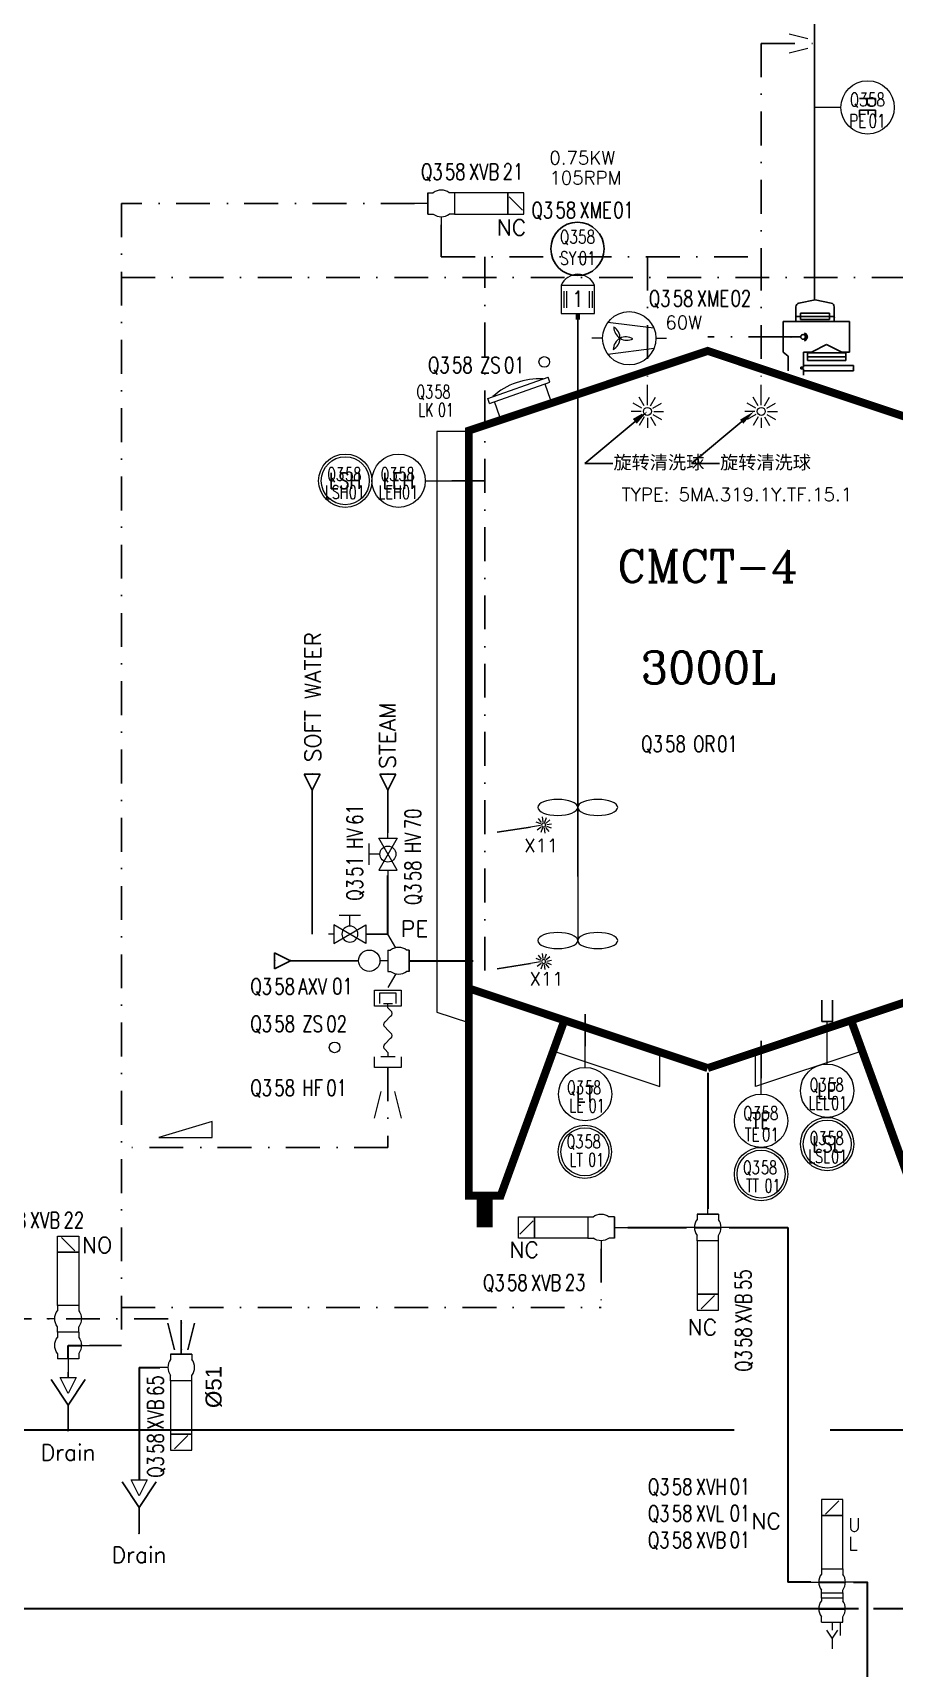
# Model space of a CAD drawing. Header units: inches. Extents: x 14952 to 16573, y 22099 to 23546.
# Drawn here: x 15265.7 to 15427.4, y 22349.9 to 22656.5 of the extents above; entities that cross this region are included whole.
import ezdxf
from ezdxf import colors
from ezdxf.entities.mleader import LeaderData, LeaderLine
from ezdxf.enums import TextEntityAlignment as Align
from ezdxf.math import Vec2, Vec3

# ---------------------------------------------------------------- set-up
doc = ezdxf.new("R2010")
doc.units = ezdxf.units.IN
doc.header["$MEASUREMENT"] = 0
doc.linetypes.add('CONTINU', pattern=[0])
doc.linetypes.add('DASHDOT2', pattern=[12.7, 6.35, -3.175, 0, -3.175])
for name, color, linetype in [('1', 7, 'CONTINU'), ('CUVERIE', 7, 'Continuous'), ('DIAMETRE', 7, 'Continuous'), ('MATERIEL-DIVERS', 7, 'Continuous'), ('POMPES-PROCESS', 7, 'Continuous'), ('REPERES', 7, 'Continuous'), ('techn-data', 7, 'Continuous'), ('TEXTE', 7, 'Continuous'), ('TEXTES', 7, 'Continuous'), ('TUYAUTERIE-EAU', 5, 'Continuous'), ('TUYAUTERIE-EGOUT', 32, 'Continuous'), ('TUYAUTERIE-GAZ', 3, 'Continuous'), ('TUYAUTERIE-NEP', 4, 'DASHDOT2'), ('TUYAUTERIE-VAPEUR', 6, 'Continuous'), ('TXT_FR', 7, 'Continuous'), ('VANNES', 7, 'Continuous')]:
    doc.layers.add(name, color=color, linetype=linetype)
for name, color, linetype, lineweight in [('15 Pipe Drain', 32, 'Continuous', 30), ('17 Pipe CIP', 4, 'DASHDOT2', 50), ('19 Pipe Process', 30, 'Continuous', 30), ('31 Equipment', 7, 'Continuous', 9), ('33 Instruments Labels', 7, 'Continuous', 9), ('43 TXT English', 7, 'Continuous', 9)]:
    doc.layers.add(name, color=color, linetype=linetype, lineweight=lineweight)
doc.layers.get('REPERES').off()
doc.styles.add('ROMANC', font='romanc')
doc.styles.add('ROMANS', font='ROMANS.SHX')
doc.styles.add('ROMANT', font='romant')
doc.styles.get("Standard").update_dxf_attribs({"font": 'arial.ttf'})

# ---------------------------------------------------------------- blocks, each defined once
blk = doc.blocks.new('APV-TNK-GEN-11')
at = {"layer": '31 Equipment', "color": 7}
for points, const_width in [([(-14.94, 21.58), (-21.58, 3.32), (-24.9, 3.32), (-24.9, 83), (0, 91.3), (24.9, 83), (24.9, 3.32), (21.58, 3.32), (14.94, 21.58)], 0.83), ([(-24.9, 24.9), (0, 16.6)], 0.83), ([(24.9, 24.9), (0, 16.6)], 0.83), ([(-23.24, 3.32), (-23.24, 0)], 1.66), ([(23.24, 3.32), (23.24, 0)], 1.66)]:
    blk.add_lwpolyline(points, dxfattribs=dict(at, const_width=const_width))
at = {"layer": '31 Equipment', "ltscale": 38}
blk.add_point((0, 16), dxfattribs=at)
blk = doc.blocks.new('APV-TNK-INSULAT-12')
at = {"layer": '31 Equipment', "color": 7}
for p, q in [((-24.95, 67), (-28.22, 67)), ((-28.22, 67), (-28.22, 6.51)), ((24.95, 67), (28.22, 67)), ((28.22, 67), (28.22, 6.51)), ((-28.22, 6.51), (-24.95, 5.42)), ((28.22, 6.51), (24.95, 5.42)), ((-15.74, 2.35), (-4.98, -1.24)), ((-4.98, -1.24), (-4.98, 2.26)), ((15.74, 2.35), (4.98, -1.24)), ((4.98, -1.24), (4.98, 2.26))]:
    blk.add_line(p, q, dxfattribs=at)
at = {"layer": '31 Equipment'}
for p, q in [((-24.95, 5.42), (-24.95, 67)), ((24.95, 5.42), (24.95, 67)), ((-15.74, 2.35), (-14.94, 5.58)), ((-14.94, 5.58), (-4.98, 2.26)), ((14.94, 5.58), (4.98, 2.26)), ((15.74, 2.35), (14.94, 5.58))]:
    blk.add_line(p, q, dxfattribs=at)
at = {"layer": '31 Equipment', "ltscale": 38}
blk.add_point((0, 0), dxfattribs=at)
blk = doc.blocks.new('APV-INS-M-L-LE2')
at = {"layer": '31 Equipment', "color": 7}
blk.add_line((5, 0), (13, 0), dxfattribs=at)
at = {"layer": '31 Equipment', "lineweight": 25}
blk.add_lwpolyline([(17, 1), (13, 1), (13, 0), (13, -1), (17, -1)], dxfattribs=at)
at = {"layer": '31 Equipment', "color": 7}
blk.add_circle((0, 0), 5, dxfattribs=at)
at = {"layer": '33 Instruments Labels', "style": 'ROMANS', "width": 0.8}
blk.add_attdef('LE?', text='', height=3, dxfattribs=at).set_placement((0, 0), align=Align.MIDDLE)
blk = doc.blocks.new('APV-INS-F-L-LS')
at = {"layer": '31 Equipment'}
for radius in [5, 4.5]:
    blk.add_circle((0, 0), radius, dxfattribs=at)
at = {"layer": '33 Instruments Labels', "style": 'ROMANS', "width": 0.8}
blk.add_attdef('LS?', text='', height=3, dxfattribs=at).set_placement((0, 0), align=Align.MIDDLE)
blk = doc.blocks.new('APV-INS-M-L-TE')
at = {"layer": '31 Equipment', "color": 7}
blk.add_line((0, -5), (0, -10), dxfattribs=at)
blk.add_circle((0, 0), 5, dxfattribs=at)
at = {"layer": '33 Instruments Labels', "style": 'ROMANS', "width": 0.8, "flags": 8}
blk.add_attdef('TE', text='', height=3, dxfattribs=at).set_placement((0, 0), align=Align.MIDDLE)
blk = doc.blocks.new('APV-INS-F-L-TT')
at = {"layer": '31 Equipment'}
for radius in [5, 4.5]:
    blk.add_circle((0, 0), radius, dxfattribs=at)
blk = doc.blocks.new('APV-TNK-ACC-MOT-1')
at = {"layer": '31 Equipment', "color": 7}
for p, q in [((3.15, 6.4), (-3.15, 6.4)), ((-3.15, 6.4), (-3.15, 1.15)), ((3.15, 1.15), (3.15, 6.4)), ((-2.64, 5.35), (-2.64, 2.2)), ((-2.1, 5.35), (-2.1, 2.2)), ((2.1, 5.35), (2.1, 2.2)), ((2.66, 5.35), (2.66, 2.2)), ((-3.15, 1.15), (3.15, 1.15))]:
    blk.add_line(p, q, dxfattribs=at)
blk.add_arc((0, 5.09), 3.41, 22.6199, 157.3801, dxfattribs=at)
at = {"layer": '31 Equipment', "ltscale": 38}
blk.add_point((0, 0), dxfattribs=at)
at = {"layer": '31 Equipment', "color": 7}
blk.add_trace([(-0.39, 0), (0.39, 0), (-0.39, 1.15), (0.39, 1.15)], dxfattribs=at)
at = {"layer": '31 Equipment', "style": 'ROMANT', "width": 0.8}
blk.add_text('1', height=3, dxfattribs=at).set_placement((0, 3.89), align=Align.MIDDLE)
blk = doc.blocks.new('APV-INS-M-L-LE1')
at = {"layer": '31 Equipment', "color": 7}
blk.add_line((0, -5), (0, -10), dxfattribs=at)
blk.add_circle((0, 0), 5, dxfattribs=at)
blk = doc.blocks.new('APV-TNK-ACC-MANHOLE-1')
at = {"layer": '31 Equipment'}
for p, q in [((-6, 3), (-6, 4)), ((-6, 4), (6, 4)), ((6, 3), (6, 4)), ((-6, 3), (6, 3)), ((-5, 0), (-5, 3)), ((5, 3), (5, 0))]:
    blk.add_line(p, q, dxfattribs=at)
blk.add_arc((0, -8), 13, 67.3801, 112.6199, dxfattribs=at)
blk = doc.blocks.new('APV-INS-POS-GEN-1')
at = {"layer": '31 Equipment', "color": 5}
blk.add_circle((0, 0), 1, dxfattribs=at)
blk = doc.blocks.new('APV-TNK-ACC-AGIT-1')
at = {"layer": '31 Equipment'}
blk.add_line((0, 0), (0, -8), dxfattribs=at)
for centre in [(-2.5, -8), (2.5, -8)]:
    blk.add_ellipse(centre, major_axis=(-2.5, 0), ratio=0.4, dxfattribs=at)
blk = doc.blocks.new('APV-TNK-ACC-SPRAYBALL-1')
at = {"layer": '31 Equipment'}
for p, q in [((0, -3.81), (0, 0)), ((-0.6, -3.97), (-1.53, -2.35)), ((0.6, -3.97), (1.53, -2.35)), ((-1.19, -5), (-3.05, -5)), ((-1.03, -4.4), (-2.65, -3.47)), ((-1.03, -5.6), (-2.65, -6.53)), ((-0.6, -6.03), (-1.53, -7.65)), ((0.6, -6.03), (1.53, -7.65)), ((1.03, -4.4), (2.65, -3.47)), ((1.03, -5.6), (2.65, -6.53)), ((1.19, -5), (3.05, -5)), ((0, -6.19), (0, -8.05))]:
    blk.add_line(p, q, dxfattribs=at)
blk.add_circle((0, -5), 0.738, dxfattribs=at)
blk = doc.blocks.new('APV-FTG-CONX-QUICK-1')
at = {"layer": '31 Equipment'}
for p, q in [((-0.5, 2.5), (2.5, 2.5)), ((-0.5, -2.5), (-0.5, 2.5)), ((0, 1.5), (2, 1.5)), ((0, 0.83), (0, -0.83)), ((2, 1.5), (2, -1.5)), ((2.5, 2.5), (2.5, -2.5)), ((2.5, -2.5), (-0.5, -2.5)), ((0, -0.83), (0, -0.83)), ((2, -1.5), (0, -1.5))]:
    blk.add_line(p, q, dxfattribs=at)
blk = doc.blocks.new('APV-FTG-CONX-HOSE-1')
at = {"layer": '31 Equipment'}
for p, q in [((-4.17, 0), (-5, 0)), ((4.17, 0), (5, 0))]:
    blk.add_line(p, q, dxfattribs=at)
for points in [[(-4.17, 0), (-3.63, 0.5), (-3.42, 0.71), (-3.13, 0.79), (-2.83, 0.71), (-2.58, 0.5), (-1.54, -0.5), (-1.33, -0.71), (-1.04, -0.79), (-0.75, -0.71), (-0.5, -0.5), (0, 0)], [(0, 0), (0.54, 0.5), (0.75, 0.71), (1.04, 0.79), (1.33, 0.71), (1.58, 0.5), (2.62, -0.5), (2.83, -0.71), (3.12, -0.79), (3.42, -0.71), (3.67, -0.5), (4.17, 0)]]:
    blk.add_lwpolyline(points, dxfattribs=at)
blk = doc.blocks.new('APV-FTG-CONX-SCREWED-1')
at = {"layer": '31 Equipment'}
for p, q in [((0, 2.5), (2, 2.5)), ((0, 1.33), (0, -1.33)), ((2, 2.5), (2, -2.5)), ((0, -1.33), (0, -1.33)), ((2, -2.5), (0, -2.5))]:
    blk.add_line(p, q, dxfattribs=at)
blk = doc.blocks.new('APV-FCE-GEN-REDCON-1')
at = {"layer": '31 Equipment', "color": 7}
for p, q in [((-2.5, 2.5), (2.5, 1.25)), ((2.5, 1.25), (2.5, 1.25)), ((2.5, -1.25), (-2.5, -2.5))]:
    blk.add_line(p, q, dxfattribs=at)
blk = doc.blocks.new('SPB')
at = {"color": 7}
for p, q in [((0, -6), (0, 0)), ((-2.598, -9), (-1.302, -8.25)), ((-2.124, -9.624), (-1.062, -8.562)), ((-1.5, -10.098), (-0.75, -8.802)), ((-0.774, -10.398), (-0.39, -8.952)), ((0, -10.5), (0, -9)), ((0.774, -10.398), (0.39, -8.952)), ((1.5, -10.098), (0.75, -8.802)), ((2.124, -9.624), (1.062, -8.562)), ((2.598, -9), (1.302, -8.25))]:
    blk.add_line(p, q, dxfattribs=at)
blk.add_circle((0, -7.5), 1.5, dxfattribs=at)
at = {"color": 7, "extrusion": (0, 1, 0)}
blk.add_point((0, 0), dxfattribs=at)
blk = doc.blocks.new('GOAVEC')
at = {"layer": 'MATERIEL-DIVERS'}
for p, q in [((0, 8.4), (0, 10.68)), ((0.48, 11.27), (3, 11.77)), ((3, 11.77), (5.52, 11.27)), ((6, 10.68), (6, 8.4)), ((-2, 8.4), (8.4, 8.4)), ((-2, 3.6), (-2, 8.4)), ((0, 9.21), (6, 9.21)), ((5.28, 9.71), (0.72, 9.71)), ((0.72, 9.71), (0.72, 8.7)), ((0.72, 8.7), (5.28, 8.7)), ((5.28, 8.7), (5.28, 9.71)), ((8.4, 8.4), (8.4, 3.6)), ((-0.74, 6), (-2.03, 6)), ((-1.2, 3), (-2, 3.6)), ((-1.2, 0.7), (-1.2, 3)), ((2.26, 3.6), (1.2, 3.6)), ((1.2, 3.6), (1.2, 1.27)), ((1.8, 3.49), (1.8, 2.29)), ((7.8, 3.49), (1.8, 3.49)), ((1.8, 2.89), (7.8, 2.89)), ((4.8, 4.8), (2.53, 3.66)), ((7.07, 3.66), (4.8, 4.8)), ((8.4, 3.6), (7.34, 3.6)), ((7.8, 2.29), (7.8, 3.49)), ((0.76, 1.27), (0.76, 1.01)), ((1.2, 1.27), (0.76, 1.27)), ((0.76, 1.01), (1.2, 1.01)), ((9, 1.52), (1.19, 1.52)), ((1.19, 1.01), (1.19, 0.72)), ((1.19, 0.72), (9, 0.72)), ((1.2, 1.01), (1.2, 0)), ((1.8, 2.29), (7.8, 2.29)), ((9, 0.72), (9, 1.52))]:
    blk.add_line(p, q, dxfattribs=at)
for centre, start, end in [((0.6, 10.68), 101.3099, 180), ((5.4, 10.68), 0, 78.6901), ((2.26, 4.2), 270, 296.5651), ((7.34, 4.2), 243.4349, 270)]:
    blk.add_arc(centre, 0.6, start, end, dxfattribs=at)
at = {"layer": 'MATERIEL-DIVERS', "color": 7, "extrusion": (1, 0, 0)}
for p in [(6, 9), (9, 1)]:
    blk.add_point(p, dxfattribs=at)
at = {"layer": 'MATERIEL-DIVERS', "color": 2}
for p in [(6, 9), (-2, 6), (9, 1)]:
    blk.add_point(p, dxfattribs=at)
at = {"layer": 'MATERIEL-DIVERS', "color": 7, "extrusion": (-1, 0, 0)}
blk.add_point((-2, 6), dxfattribs=at)
at = {"layer": 'MATERIEL-DIVERS', "xscale": 0.2499010929244832, "yscale": 0.2499010929244832, "zscale": 0.2499010929244832, "rotation": 90}
blk.add_blockref('SPB', (-0.74, 6), dxfattribs=at)
blk = doc.blocks.new('APV-VLV-SSEAT-SW42-3')
at = {"layer": '31 Equipment', "ltscale": 38}
for p, q in [((1.25, 15.25), (-1.25, 12.75)), ((-2, 2.5), (-2, 1.5)), ((2, 2.5), (2, 1.5)), ((-2, -2.5), (-2, -1.5)), ((2, -2.5), (-2, -2.5)), ((-2, -2.5), (2, -2.5)), ((0, -2.5), (0, -5)), ((2, -2.5), (2, -1.5))]:
    blk.add_line(p, q, dxfattribs=at)
at = {"layer": '31 Equipment'}
for p, q in [((-4, 0), (-2.5, 0)), ((2.5, 0), (4, 0))]:
    blk.add_line(p, q, dxfattribs=at)
at = {"layer": '31 Equipment', "lineweight": 30}
blk.add_line((2.5, 0), (-2.5, 0), dxfattribs=at)
at = {"layer": '31 Equipment', "ltscale": 38}
for points in [[(-2, 12.5), (2, 12.5), (2, 15.5), (-2, 15.5)], [(-2, 2.5), (2, 2.5), (2, 12.5), (-2, 12.5)]]:
    blk.add_lwpolyline(points, close=True, dxfattribs=at)
for start, end in [(143.1301, 216.8699), (323.1301, 36.8699)]:
    blk.add_arc((0, 0), 2.5, start, end, dxfattribs=at)
blk = doc.blocks.new('APV-VLV-SAMPL-PRD20-2')
at = {"layer": '31 Equipment', "ltscale": 38}
for p, q in [((-2.54, 2.44), (-4, 5)), ((-4, 0), (-5.5, 0)), ((-4, 2), (-3.5, 2)), ((-4, 2), (-4, -2)), ((0, 2), (-0.5, 2)), ((0, 2), (0, -2)), ((0, -2), (0, 2)), ((-4, -2), (-3.5, -2)), ((-2.54, -2.44), (-4, -5)), ((0, -2), (-0.5, -2))]:
    blk.add_line(p, q, dxfattribs=at)
at = {"layer": '31 Equipment'}
blk.add_circle((-7.5, 0), 2, dxfattribs=at)
at = {"layer": '31 Equipment', "ltscale": 38}
for start, end in [(53.1301, 126.8699), (233.1301, 306.8699)]:
    blk.add_arc((-2, 0), 2.5, start, end, dxfattribs=at)
blk = doc.blocks.new('FLE23-A')
at = {"color": 7}
for p, q in [((0, 1.5), (-3, 0)), ((-3, 0), (0, -1.5)), ((0, -1.5), (0, 1.5))]:
    blk.add_line(p, q, dxfattribs=at)
at = {"layer": 'MATERIEL-DIVERS', "color": 7, "extrusion": (-1, 0, 0)}
blk.add_point((-3, 0), dxfattribs=at)
at = {"layer": 'MATERIEL-DIVERS', "color": 2}
for p in [(-3, 0), (0, 0)]:
    blk.add_point(p, dxfattribs=at)
at = {"layer": 'MATERIEL-DIVERS', "color": 7, "extrusion": (1, 0, 0)}
blk.add_point((0, 0), dxfattribs=at)
blk = doc.blocks.new('APV-VLVM-BALL-KHV+MF-1')
at = {"layer": '31 Equipment'}
for p, q in [((-2, 3.5), (2, 3.5)), ((0, 1.5), (0, 3.5)), ((-3, 1.734), (-3, -1.734)), ((-3, -1.734), (3, 1.734)), ((3, -1.734), (-3, 1.734)), ((3, 1.734), (3, -1.734))]:
    blk.add_line(p, q, dxfattribs=at)
at = {"layer": '31 Equipment', "ltscale": 38}
for p, q in [((-3, 0), (-4, 0)), ((3, 0), (4, 0))]:
    blk.add_line(p, q, dxfattribs=at)
at = {"layer": '31 Equipment'}
blk.add_circle((0, 0), 1.5, dxfattribs=at)
blk = doc.blocks.new('APV-VLV-SSEAT-SW41-3')
at = {"layer": '31 Equipment', "ltscale": 38}
for p, q in [((1.25, 15.25), (-1.25, 12.75)), ((-2, 2.5), (-2, 1.5)), ((2, 2.5), (2, 1.5)), ((2.5, 0), (4, 0)), ((-2, -2.5), (-2, -1.5)), ((2, -2.5), (-2, -2.5)), ((-2, -2.5), (2, -2.5)), ((0, -2.5), (0, -5)), ((2, -2.5), (2, -1.5))]:
    blk.add_line(p, q, dxfattribs=at)
for points in [[(-2, 12.5), (2, 12.5), (2, 15.5), (-2, 15.5)], [(-2, 2.5), (2, 2.5), (2, 12.5), (-2, 12.5)]]:
    blk.add_lwpolyline(points, close=True, dxfattribs=at)
for start, end in [(143.1301, 216.8699), (323.1301, 36.8699)]:
    blk.add_arc((0, 0), 2.5, start, end, dxfattribs=at)
blk = doc.blocks.new('APV-VLV-SSEAT-SW43-41')
at = {"layer": '31 Equipment', "ltscale": 38}
for p, q in [((1.25, 20.25), (-1.25, 17.75)), ((-2, 7.5), (-2, 6.5)), ((2, 7.5), (2, 6.5)), ((-2, 2.5), (-2, 3.5)), ((2, 2.5), (2, 3.5)), ((2.5, 5), (4, 5)), ((-2.5, 0), (-4, 0)), ((-2, 2.5), (2, 2.5)), ((-2, 2.5), (-2, 1.5)), ((2, 2.5), (2, 1.5)), ((-2, -1.5), (-2, -2.5)), ((-2, -2.5), (2, -2.5)), ((0, -2.5), (0, -5)), ((2, -1.5), (2, -2.5))]:
    blk.add_line(p, q, dxfattribs=at)
at = {"layer": '31 Equipment', "lineweight": 30}
for p, q in [((0, 0), (-2.5, 0)), ((0, -2.5), (0, 0))]:
    blk.add_line(p, q, dxfattribs=at)
at = {"layer": '31 Equipment', "ltscale": 38}
for points in [[(-2, 17.5), (2, 17.5), (2, 20.5), (-2, 20.5)], [(-2, 7.5), (2, 7.5), (2, 17.5), (-2, 17.5)]]:
    blk.add_lwpolyline(points, close=True, dxfattribs=at)
for centre, start, end in [((0, 5), 143.1301, 216.8699), ((0, 5), 323.1301, 36.8699), ((0, 0), 143.1301, 216.8699), ((0, 0), 323.1301, 36.8699)]:
    blk.add_arc(centre, 2.5, start, end, dxfattribs=at)
blk = doc.blocks.new('EGOUT')
at = {"color": 7}
for p, q in [((-3.2, 9.61), (0, 4.81)), ((0, 4.81), (3.2, 9.61)), ((0, 4.81), (0, 0))]:
    blk.add_line(p, q, dxfattribs=at)
at = {"color": 7, "extrusion": (0, -1, 0)}
blk.add_point((0, 0), dxfattribs=at)
at = {"layer": 'POMPES-PROCESS', "style": 'ROMANS'}
blk.add_attdef('EGOUT', text='', height=3, dxfattribs=at).set_placement((0, -4), align=Align.MIDDLE)
blk = doc.blocks.new('APV-SIGN-ARW-FLOW-1')
at = {"layer": '31 Equipment'}
for p, q in [((-1.5, -1.5), (-1.5, 1.5)), ((-1.5, 1.5), (1.5, 0)), ((1.5, 0), (-1.5, -1.5))]:
    blk.add_line(p, q, dxfattribs=at)
blk = doc.blocks.new('APV-INS-M-L-PE')
at = {"layer": '31 Equipment', "color": 7}
blk.add_line((0, -5), (0, -10), dxfattribs=at)
blk.add_circle((0, 0), 5, dxfattribs=at)
at = {"layer": '33 Instruments Labels', "style": 'ROMANS', "width": 0.8, "flags": 8}
blk.add_attdef('PE', text='', height=3, dxfattribs=at).set_placement((0, 0), align=Align.MIDDLE)
blk = doc.blocks.new('APV-SIGN-FLOW-SLOPE-1')
at = {"layer": '31 Equipment'}
blk.add_lwpolyline([(-5, 2), (5, 2), (5, 5), (-5, 2)], dxfattribs=at)
at = {"layer": '31 Equipment', "style": 'ROMANS'}
blk.add_attdef('%', text='', height=2, rotation=16.6992, dxfattribs=at).set_placement((-0.64, 4.87), align=Align.MIDDLE)
blk = doc.blocks.new('APV-VLV-DSEAT-DA34-3')
at = {"layer": '31 Equipment', "ltscale": 38}
for p, q in [((1.25, 20.25), (-1.25, 17.75)), ((-2, 7.5), (-2, 6.5)), ((2, 7.5), (2, 6.5)), ((-4, 5), (-2.5, 5)), ((-2, 3), (-2, 3.5)), ((2, 3), (2, 3.5)), ((4, 5), (2.5, 5)), ((-2, 2), (-2, 1.5)), ((2, 2), (2, 1.5)), ((-4, 0), (-2.5, 0)), ((-2, -2.5), (-2, -1.5)), ((-2, -2.5), (2, -2.5)), ((0, -2.5), (0, -4)), ((1.5, -2.5), (1.5, -5)), ((2, -2.5), (2, -1.5)), ((2.5, 0), (4, 0)), ((0, -5.5), (-1, -4)), ((1, -4), (0, -5.5)), ((0, -5.5), (0, -7.5))]:
    blk.add_line(p, q, dxfattribs=at)
at = {"layer": '31 Equipment', "lineweight": 30}
for p, q in [((-2.5, 5), (2.5, 5)), ((-2.5, 0), (2.5, 0))]:
    blk.add_line(p, q, dxfattribs=at)
at = {"layer": '31 Equipment', "ltscale": 38}
for points in [[(-2, 17.5), (2, 17.5), (2, 20.5), (-2, 20.5)], [(-2, 7.5), (2, 7.5), (2, 17.5), (-2, 17.5)], [(-2, 3), (2, 3), (2, 2), (-2, 2)]]:
    blk.add_lwpolyline(points, close=True, dxfattribs=at)
for centre, start, end in [((0, 5), 143.1301, 216.8699), ((0, 5), 323.1301, 36.8699), ((0, 0), 143.1301, 216.8699), ((0, 0), 323.1301, 36.8699)]:
    blk.add_arc(centre, 2.5, start, end, dxfattribs=at)
at = {"layer": '31 Equipment', "style": 'ROMANS', "flags": 8}
for tag, p in [('U', (3, 14.5)), ('L', (3, 11))]:
    blk.add_attdef(tag, p, '', height=2.5, dxfattribs=at)
blk = doc.blocks.new('APV-INS-F-L-LT')
at = {"layer": '31 Equipment'}
for radius in [5, 4.5]:
    blk.add_circle((0, 0), radius, dxfattribs=at)
blk = doc.blocks.new('INSTR-M-L-SY')
at = {"layer": 'MATERIEL-DIVERS', "color": 7}
blk.add_circle((0, 0), 5, dxfattribs=at)
blk = doc.blocks.new('REPNORM1')
at = {"layer": 'TEXTES', "style": 'ROMANS', "width": 0.75}
for tag, p in [('ZONE', (-9.75, -1.25)), ('SOUSZONE', (-5.25, -1.25)), ('ELEMENT', (-0.75, -1.25)), ('NUM', (5.59, -1.22))]:
    blk.add_attdef(tag, p, '', height=3, dxfattribs=at)
blk = doc.blocks.new('REPINS2')
at = {"layer": 'TEXTES', "style": 'ROMANS', "width": 0.7}
for tag, p in [('ZONE', (-3.35, 0.8)), ('SOUSZONE', (0.05, 0.8)), ('NUM', (0.7, -2.6))]:
    blk.add_attdef(tag, p, '', height=2.5, dxfattribs=at)
blk.add_attdef('ELEMENT', text='', height=2.5, dxfattribs=at).set_placement((-1.56, -2.59), align=Align.CENTER)
blk = doc.blocks.new('REPNORM')
at = {"layer": 'TEXTES', "style": 'ROMANS', "width": 0.75}
for tag, p in [('ZONE', (-9.75, -1.25)), ('SOUSZONE', (-5.25, -1.25)), ('ELEMENT', (0, -1.25)), ('NUM', (4.5, -1.25))]:
    blk.add_attdef(tag, p, '', height=3, dxfattribs=at)
blk = doc.blocks.new('REPINS')
at = {"layer": 'TEXTES', "style": 'ROMANS', "width": 0.75}
for tag, p in [('ZONE', (-3.3, 1)), ('SOUSZONE', (0.1, 1)), ('NUM', (0.2, -3))]:
    blk.add_attdef(tag, p, '', height=2.5, dxfattribs=at)
blk.add_attdef('ELEMENT', text='', height=2.5, dxfattribs=at).set_placement((-0.2, -3), align=Align.RIGHT)
blk = doc.blocks.new('APV-PMP-GEN-FAN-1')
at = {"layer": '31 Equipment', "ltscale": 38}
for p, q in [((-5, 0), (-7, 0)), ((5, 0), (7, 0))]:
    blk.add_line(p, q, dxfattribs=at)
at = {"layer": '31 Equipment', "color": 7}
for p, q in [((4.62, 1.91), (-4.01, 2.99)), ((-3.44, 2.92), (-3.44, 2.92)), ((-4.03, -2.96), (4.65, -1.85))]:
    blk.add_line(p, q, dxfattribs=at)
blk.add_circle((0, 0), 5, dxfattribs=at)
for centre, radius, start, end in [((-4.14, 0.04), 2.42, 297.7105, 59.0333), ((-0.6, -2.14), 2.41, 57.3705, 179.0726), ((-0.42, 2.11), 2.48, 179.801, 296.7761)]:
    blk.add_arc(centre, radius, start, end, dxfattribs=at)
blk = doc.blocks.new('CR')
at = {"color": 7}
for p, q in [((-2.5, 2.5), (2.5, 1.25)), ((2.5, 1.25), (2.5, 1.25)), ((2.5, -1.25), (-2.5, -2.5))]:
    blk.add_line(p, q, dxfattribs=at)
at = {"color": 7, "extrusion": (-1, 0, 0)}
blk.add_point((-2.5, 0), dxfattribs=at)
at = {"color": 7, "extrusion": (1, 0, 0)}
blk.add_point((2.5, 0), dxfattribs=at)

msp = doc.modelspace()

# ---------------------------------------------------------------- linework, layer by layer
at = {"layer": '1'}
msp.add_line((15342.35, 22620.51), (15342.35, 22614.51), dxfattribs=at)
at = {"layer": '15 Pipe Drain'}
for q in [(15285.66, 22385.18), (15289.57, 22406.26)]:
    msp.add_line((15285.66, 22406.26), q, dxfattribs=at)
at = {"layer": '19 Pipe Process'}
for p, q in [((15332.35, 22487.51), (15332.35, 22498.51)), ((15336.35, 22482.51), (15348.35, 22482.51)), ((15392.35, 22461.51), (15392.35, 22436.01)), ((15377.35, 22432.51), (15388.35, 22432.51)), ((15396.35, 22432.51), (15407.35, 22432.51)), ((15407.35, 22432.51), (15407.35, 22366.01)), ((15411.68, 22366.01), (15407.35, 22366.01)), ((15419.68, 22366.01), (15422.29, 22366.01)), ((15420.65, 22361.01), (15186.35, 22361.01)), ((15435.87, 22361.01), (15423.47, 22361.01))]:
    msp.add_line(p, q, dxfattribs=at)
for points in [[(15397.3, 22394.52), (15248.92, 22394.52), (15248.92, 22507.94), (15229.54, 22507.94)], [(15448.23, 22507.94), (15448.23, 22394.52), (15415.32, 22394.52)], [(15422.29, 22366.01), (15422.29, 22366.01), (15422.29, 22303.18), (15419.68, 22303.18)]]:
    msp.add_lwpolyline(points, dxfattribs=at)
at = {"layer": 'CUVERIE'}
for p, q in [((15344.35, 22572.51), (15350.35, 22572.51)), ((15369.35, 22466.51), (15369.35, 22472.51)), ((15402.35, 22460.51), (15402.35, 22467.51))]:
    msp.add_line(p, q, dxfattribs=at)
at = {"layer": 'MATERIEL-DIVERS'}
msp.add_line((15367.96, 22498.3), (15367.96, 22602.8), dxfattribs=at)
at = {"layer": 'TUYAUTERIE-EAU'}
for p, q in [((15318.15, 22506.51), (15318.15, 22514.51)), ((15318.15, 22487.51), (15318.15, 22506.51)), ((15328.22, 22487.51), (15332.35, 22487.51))]:
    msp.add_line(p, q, dxfattribs=at)
at = {"layer": 'TUYAUTERIE-EGOUT'}
msp.add_line((15272.35, 22404.39), (15272.35, 22405.39), dxfattribs=at)
at = {"layer": 'TUYAUTERIE-GAZ'}
for p, q in [((15412.35, 22606.51), (15412.35, 22662.01)), ((15313.84, 22482.51), (15326.85, 22482.51))]:
    msp.add_line(p, q, dxfattribs=at)
at = {"layer": 'TUYAUTERIE-NEP'}
for p, q in [((15402.35, 22654.51), (15412.35, 22654.51)), ((15402.35, 22654.51), (15402.35, 22614.51)), ((15282.35, 22624.51), (15282.35, 22410.39)), ((15337.35, 22624.51), (15282.35, 22624.51)), ((15342.35, 22614.51), (15402.35, 22614.51)), ((15350.52, 22480.66), (15350.52, 22614.51)), ((15381.03, 22614.51), (15381.03, 22590.51)), ((15402.39, 22614.51), (15402.39, 22590.51)), ((15282.35, 22610.6), (15463.91, 22610.6)), ((15406.35, 22599.51), (15392.35, 22599.51)), ((15359.09, 22507.58), (15350.52, 22506.25)), ((15359.09, 22481.99), (15350.52, 22480.66)), ((15332.35, 22462.51), (15332.35, 22447.51)), ((15332.35, 22447.51), (15282.35, 22447.51)), ((15372.35, 22428.51), (15372.35, 22417.51)), ((15282.35, 22417.51), (15372.35, 22417.51)), ((15015.95, 22415.39), (15293.57, 22415.39)), ((15293.57, 22408.76), (15293.57, 22415.39)), ((15282.35, 22410.39), (15276.35, 22410.39))]:
    msp.add_line(p, q, dxfattribs=at)
at = {"layer": 'TUYAUTERIE-VAPEUR'}
msp.add_line((15332.35, 22506.51), (15332.35, 22514.51), dxfattribs=at)

# ---------------------------------------------------------------- block references
at = {"layer": '17 Pipe CIP', "xscale": -0.5, "yscale": 0.5, "rotation": 98.82907370450727}
for p in [(15359.09, 22507.58), (15359.09, 22481.99)]:
    msp.add_blockref('APV-TNK-ACC-SPRAYBALL-1', p, dxfattribs=at)
at = {"layer": '33 Instruments Labels'}
for name, p in [('APV-INS-POS-GEN-1', (15361.68, 22594.79)), ('APV-TNK-ACC-SPRAYBALL-1', (15381.03, 22590.51)), ('APV-TNK-ACC-SPRAYBALL-1', (15402.39, 22590.51)), ('APV-INS-POS-GEN-1', (15322.35, 22466.27)), ('APV-INS-F-L-TT', (15402.35, 22442.51))]:
    msp.add_blockref(name, p, dxfattribs=at)
msp.add_blockref('APV-INS-F-L-LS', (15324.35, 22572.51), dxfattribs=at).add_auto_attribs({'LS?': 'LSH'})
ref = msp.add_blockref('APV-INS-M-L-LE1', (15334.35, 22572.51), dxfattribs=dict(at, rotation=90.00000000000001))
ref.add_attrib('LE?', 'LEH', dxfattribs={"height": 3, "style": 'ROMANS', "width": 0.8}).set_placement((15334.35, 22572.51), align=Align.MIDDLE)
at = {"layer": '33 Instruments Labels', "xscale": -1.5, "yscale": 1.5, "zscale": 1.5}
for p in [(15367.96, 22523.27), (15367.96, 22498.3)]:
    msp.add_blockref('APV-TNK-ACC-AGIT-1', p, dxfattribs=at)
at = {"layer": '33 Instruments Labels'}
ref = msp.add_blockref('APV-INS-M-L-LE2', (15414.76, 22458.15), dxfattribs=dict(at, rotation=90.00000000000001))
ref.add_attrib('LE?', 'LE', dxfattribs={"height": 3, "style": 'ROMANS', "width": 0.8}).set_placement((15414.76, 22458.15), align=Align.MIDDLE)
ref = msp.add_blockref('APV-INS-M-L-LE1', (15369.35, 22457.51), dxfattribs=dict(at, rotation=180))
ref.add_attrib('LE?', 'LT', dxfattribs={"height": 3, "style": 'ROMANS', "width": 0.8}).set_placement((15369.35, 22457.51), align=Align.MIDDLE)
ref = msp.add_blockref('APV-INS-M-L-TE', (15402.35, 22452.51), dxfattribs=dict(at, rotation=180))
ref.add_attrib('TE', 'TE', dxfattribs={"height": 3, "style": 'ROMANS', "width": 0.8, "flags": 8}).set_placement((15402.35, 22452.51), align=Align.MIDDLE)
ref = msp.add_blockref('APV-INS-F-L-LS', (15414.76, 22448.15), dxfattribs=dict(at, rotation=270))
ref.add_attrib('LS?', 'LSL', dxfattribs={"height": 3, "style": 'ROMANS', "width": 0.8}).set_placement((15414.76, 22448.15), align=Align.MIDDLE)
at = {"layer": 'CUVERIE'}
msp.add_blockref('APV-TNK-ACC-MOT-1', (15367.98, 22602.72), dxfattribs=at)
for name, p, xscale, yscale, zscale in [('GOAVEC', (15408.88, 22592.28), 1.199999999999999, 1.199999999999999, 1.199999999999999), ('APV-TNK-GEN-11', (15392.35, 22432.51), 1.8, 1.8, 1.8), ('APV-TNK-INSULAT-12', (15392.35, 22461.15), 1.8, 1.8, 1.8)]:
    msp.add_blockref(name, p, dxfattribs=dict(at, xscale=xscale, yscale=yscale, zscale=zscale))
at = {"layer": 'CUVERIE', "rotation": 19.38190026969546}
msp.add_blockref('APV-TNK-ACC-MANHOLE-1', (15358.07, 22586.17), dxfattribs=at)
at = {"layer": 'MATERIEL-DIVERS', "xscale": -0.7, "yscale": 0.7, "zscale": 0.7, "rotation": 180}
msp.add_blockref('APV-FCE-GEN-REDCON-1', (15409.35, 22654.51), dxfattribs=at)
at = {"layer": 'MATERIEL-DIVERS', "rotation": 270}
msp.add_blockref('APV-INS-M-L-PE', (15422.35, 22642.51), dxfattribs=at).add_auto_attribs({'PE': 'PE'})
at = {"layer": 'MATERIEL-DIVERS'}
for name, p in [('APV-PMP-GEN-FAN-1', (15377.62, 22599.22)), ('APV-SIGN-FLOW-SLOPE-1', (15294.36, 22447.37))]:
    msp.add_blockref(name, p, dxfattribs=at)
for name, p, rotation in [('FLE23-A', (15318.15, 22517.51), 90), ('FLE23-A', (15332.35, 22517.51), 90.00000000000001), ('FLE23-A', (15332.35, 22517.51), 90), ('APV-FTG-CONX-QUICK-1', (15332.35, 22474.51), 90.00000000000001), ('APV-FTG-CONX-HOSE-1', (15332.35, 22469.51), 90.00000000000001), ('APV-FTG-CONX-SCREWED-1', (15332.35, 22464.51), 270), ('APV-FCE-GEN-REDCON-1', (15332.35, 22455.51), 90.00000000000001), ('CR', (15293.57, 22412.07), 270), ('APV-SIGN-ARW-FLOW-1', (15272.35, 22402.89), 270), ('APV-SIGN-ARW-FLOW-1', (15285.66, 22383.68), 270)]:
    msp.add_blockref(name, p, dxfattribs=dict(at, rotation=rotation))
for p in [(15272.35, 22394.39), (15285.66, 22375.18)]:
    msp.add_blockref('EGOUT', p, dxfattribs=at).add_auto_attribs({'EGOUT': 'Drain'})
at = {"layer": 'REPERES'}
for name, p, values in [('REPINS', (15422.3, 22641.71), {'ZONE': 'Q3', 'SOUSZONE': '58', 'ELEMENT': 'PE', 'NUM': '01'}), ('REPNORM1', (15348.3, 22630.19), {'ZONE': 'Q3', 'SOUSZONE': '58', 'ELEMENT': 'XVB', 'NUM': '21'}), ('REPNORM1', (15369.04, 22622.98), {'ZONE': 'Q3', 'SOUSZONE': '58', 'ELEMENT': 'XME', 'NUM': '01'}), ('REPINS', (15367.91, 22615.98), {'ZONE': 'Q3', 'SOUSZONE': '58', 'ELEMENT': 'SY', 'NUM': '01'}), ('REPNORM1', (15391.05, 22606.42), {'ZONE': 'Q3', 'SOUSZONE': '58', 'ELEMENT': 'XME', 'NUM': '02'}), ('REPNORM', (15349.63, 22593.96), {'ZONE': 'Q3', 'SOUSZONE': '58', 'ELEMENT': 'ZS', 'NUM': '01'}), ('REPINS2', (15341.03, 22587.13), {'ZONE': 'Q3', 'SOUSZONE': '58', 'NUM': '01', 'ELEMENT': 'LK'}), ('REPINS2', (15324.3, 22571.69), {'ZONE': 'Q3', 'SOUSZONE': '58', 'NUM': '01', 'ELEMENT': 'LSH'}), ('REPINS2', (15334.3, 22571.69), {'ZONE': 'Q3', 'SOUSZONE': '58', 'NUM': '01', 'ELEMENT': 'LEH'}), ('REPNORM', (15389.62, 22522.91), {'ZONE': 'Q3', 'SOUSZONE': '58', 'ELEMENT': 'OR', 'NUM': '01'}), ('REPNORM1', (15316.3, 22477.45), {'ZONE': 'Q3', 'SOUSZONE': '58', 'ELEMENT': 'AXV', 'NUM': '01'}), ('REPNORM', (15316.3, 22470.44), {'ZONE': 'Q3', 'SOUSZONE': '58', 'ELEMENT': 'ZS', 'NUM': '02'}), ('REPNORM', (15316.3, 22458.44), {'ZONE': 'Q3', 'SOUSZONE': '58', 'ELEMENT': 'HF', 'NUM': '01'}), ('REPINS2', (15369.3, 22456.69), {'ZONE': 'Q3', 'SOUSZONE': '58', 'NUM': '01', 'ELEMENT': 'LE'}), ('REPINS2', (15414.8, 22457.19), {'ZONE': 'Q3', 'SOUSZONE': '58', 'NUM': '01', 'ELEMENT': 'LEL'}), ('REPINS', (15402.3, 22451.69), {'ZONE': 'Q3', 'SOUSZONE': '58', 'ELEMENT': 'TE', 'NUM': '01'}), ('REPINS2', (15414.8, 22447.19), {'ZONE': 'Q3', 'SOUSZONE': '58', 'NUM': '01', 'ELEMENT': 'LSL'}), ('REPINS2', (15369.22, 22446.55), {'ZONE': 'Q3', 'SOUSZONE': '58', 'NUM': '01', 'ELEMENT': 'LT'}), ('REPINS2', (15402.3, 22441.69), {'ZONE': 'Q3', 'SOUSZONE': '58', 'NUM': '01', 'ELEMENT': 'TT'}), ('REPNORM1', (15265.91, 22433.6), {'ZONE': 'Q3', 'SOUSZONE': '58', 'ELEMENT': 'XVB', 'NUM': '22'}), ('REPNORM1', (15359.95, 22421.9), {'ZONE': 'Q3', 'SOUSZONE': '58', 'ELEMENT': 'XVB', 'NUM': '23'}), ('REPNORM1', (15390.88, 22383.65, 0), {'ZONE': 'Q3', 'SOUSZONE': '58', 'ELEMENT': 'XVH', 'NUM': '01'}), ('REPNORM1', (15390.88, 22373.65, 0), {'ZONE': 'Q3', 'SOUSZONE': '58', 'ELEMENT': 'XVB', 'NUM': '01'})]:
    msp.add_blockref(name, p, dxfattribs=at).add_auto_attribs(values)
for name, p in [('INSTR-M-L-SY', (15367.91, 22615.98)), ('APV-INS-F-L-LT', (15369.3, 22446.69)), ('APV-INS-F-L-LT', (15369.3, 22446.69))]:
    msp.add_blockref(name, p, dxfattribs=at)
for name, p, rotation, values in [('REPNORM', (15326.36, 22503.51), 90, {'ZONE': 'Q3', 'SOUSZONE': '51', 'ELEMENT': 'HV', 'NUM': '61'}), ('REPNORM', (15337.3, 22502.69), 90, {'ZONE': 'Q3', 'SOUSZONE': '58', 'ELEMENT': 'HV', 'NUM': '70'}), ('REPNORM1', (15399.3, 22415.19), 90, {'ZONE': 'Q3', 'SOUSZONE': '58', 'ELEMENT': 'XVB', 'NUM': '55'}), ('REPNORM1', (15289.02, 22395.33), 90, {'ZONE': 'Q3', 'SOUSZONE': '58', 'ELEMENT': 'XVB', 'NUM': '65'}), ('REPNORM1', (15390.88, 22378.65, 0), 7.601981083064e-05, {'ZONE': 'Q3', 'SOUSZONE': '58', 'ELEMENT': 'XVL', 'NUM': '01'})]:
    msp.add_blockref(name, p, dxfattribs=dict(at, rotation=rotation)).add_auto_attribs(values)
at = {"layer": 'TUYAUTERIE-GAZ', "xscale": -1}
msp.add_blockref('FLE23-A', (15311.07, 22482.51), dxfattribs=at)
at = {"layer": 'VANNES'}
for name, p, rotation in [('APV-VLV-SSEAT-SW41-3', (15342.35, 22624.51), 270), ('APV-VLVM-BALL-KHV+MF-1', (15332.35, 22502.51), 90.00000000000001), ('APV-VLV-SSEAT-SW42-3', (15392.35, 22432.51), 180), ('APV-VLV-SSEAT-SW41-3', (15293.57, 22406.26), 180)]:
    msp.add_blockref(name, p, dxfattribs=dict(at, rotation=rotation))
at = {"layer": 'VANNES', "xscale": -1}
for name, p in [('APV-VLVM-BALL-KHV+MF-1', (15325.22, 22487.51)), ('APV-VLV-SSEAT-SW43-41', (15272.35, 22410.39))]:
    msp.add_blockref(name, p, dxfattribs=at)
at = {"layer": 'VANNES'}
msp.add_blockref('APV-VLV-SAMPL-PRD20-2', (15336.35, 22482.51), dxfattribs=at)
at = {"layer": 'VANNES', "xscale": -1, "rotation": 90}
msp.add_blockref('APV-VLV-SSEAT-SW41-3', (15372.35, 22432.51), dxfattribs=at)
at = {"layer": 'VANNES'}
msp.add_blockref('APV-VLV-DSEAT-DA34-3', (15415.68, 22361.01), dxfattribs=at).add_auto_attribs({'U': 'U', 'L': 'L'})

# ---------------------------------------------------------------- texts
at = {"layer": 'DIAMETRE'}
msp.add_text('%%C51', height=3, rotation=90, dxfattribs=at).set_placement((15301.13, 22398.65))
at = {"layer": 'techn-data', "style": 'ROMANS'}
for s, p in [('0.75KW', (15368.79, 22633.06)), ('105RPM', (15369.39, 22629.3)), ('60W', (15387.82, 22602.16)), ('TYPE: 5MA.319.1Y.TF.15.1 ', (15398.66, 22569.95)), ('X11', (15361.09, 22504.1)), ('X11', (15362.09, 22479.1))]:
    msp.add_text(s, height=2.5, dxfattribs=at).set_placement(p, align=Align.MIDDLE_CENTER)
at = {"layer": 'TEXTE', "style": 'ROMANS'}
for s, p in [('SOFT WATER', (15318.27, 22531.94)), ('STEAM', (15332.26, 22524.72))]:
    msp.add_text(s, height=3, rotation=90, dxfattribs=at).set_placement(p, align=Align.MIDDLE)
at = {"layer": 'TEXTES', "style": 'ROMANS'}
for s, p in [('NC', (15352.78, 22618.49)), ('NO', (15274.94, 22427.71)), ('NC', (15355.15, 22426.83)), ('NC', (15388.58, 22412.3)), ('NC', (15400.53, 22375.95))]:
    msp.add_text(s, height=3, dxfattribs=at).set_placement(p)
at = {"layer": 'TXT_FR', "style": 'ROMANS'}
msp.add_text('PE', height=3, dxfattribs=at).set_placement((15337.35, 22488.51), align=Align.MIDDLE)
at = {"layer": 'TXT_FR', "char_height": 6, "width": 112.5, "attachment_point": 5, "style": 'ROMANC'}
for s, insert in [('CMCT-4', (15392.35, 22556.51)), ('3000L', (15392.35, 22537.51))]:
    msp.add_mtext(s, dxfattribs=dict(at, insert=insert))

# ---------------------------------------------------------------- leaders
at = {"layer": '43 TXT English', "color": 1}
ml = msp.add_multileader_mtext('Standard', dxfattribs=at)
ml.set_content('{\\fSimSun|b0|i0|c134|p2;旋转清洗球}', color=1)
ml.set_leader_properties()
ml.build(insert=Vec2(0, 0))
ml.multileader.update_dxf_attribs({"dogleg_length": 0.36, "arrow_head_size": 3})
ctx = ml.context
ctx.base_point, ctx.char_height, ctx.arrow_head_size, ctx.landing_gap_size, ctx.plane_origin = Vec3(15374.57, 22575.76), 2.5, 3, 0.09, Vec3(15381.03, 22585.51)
notes = []
notes.append((ctx, [(0, (1, 1, 0), (15369.32, 22575.76), (1, 0), 5.25, [(0, [(15381.03, 22585.51)], 0, [])])]))
ctx.mtext.insert, ctx.mtext.flow_direction = Vec3(15374.66, 22577.2), 5
ml = msp.add_multileader_mtext('Standard', dxfattribs=at)
ml.set_content('{\\fSimSun|b0|i0|c134|p2;旋转清洗球}', color=1)
ml.set_leader_properties()
ml.build(insert=Vec2(0, 0))
ml.multileader.update_dxf_attribs({"dogleg_length": 0.36, "arrow_head_size": 3})
ctx = ml.context
ctx.base_point, ctx.char_height, ctx.arrow_head_size, ctx.landing_gap_size, ctx.plane_origin = Vec3(15394.57, 22575.76), 2.5, 3, 0.09, Vec3(15401.03, 22585.51)
notes.append((ctx, [(0, (1, 1, 0), (15389.32, 22575.76), (1, 0), 5.25, [(0, [(15401.03, 22585.51)], 0, [])])]))
ctx.mtext.insert, ctx.mtext.flow_direction = Vec3(15394.66, 22577.2), 5
for ctx, leaders in notes:
    for number, flags, end, landing, length, lines in leaders:
        leader = LeaderData()
        leader.index, (leader.has_last_leader_line, leader.has_dogleg_vector, leader.attachment_direction) = number, flags
        leader.last_leader_point, leader.dogleg_vector, leader.dogleg_length = Vec3(end), Vec3(landing), length
        for number, points, colour, breaks in lines:
            line = LeaderLine()
            line.index, line.vertices, line.color, line.breaks = number, Vec3.list(points), colors.encode_raw_color(colour), breaks
            leader.lines.append(line)
        ctx.leaders.append(leader)

doc.saveas('drawing.dxf')
